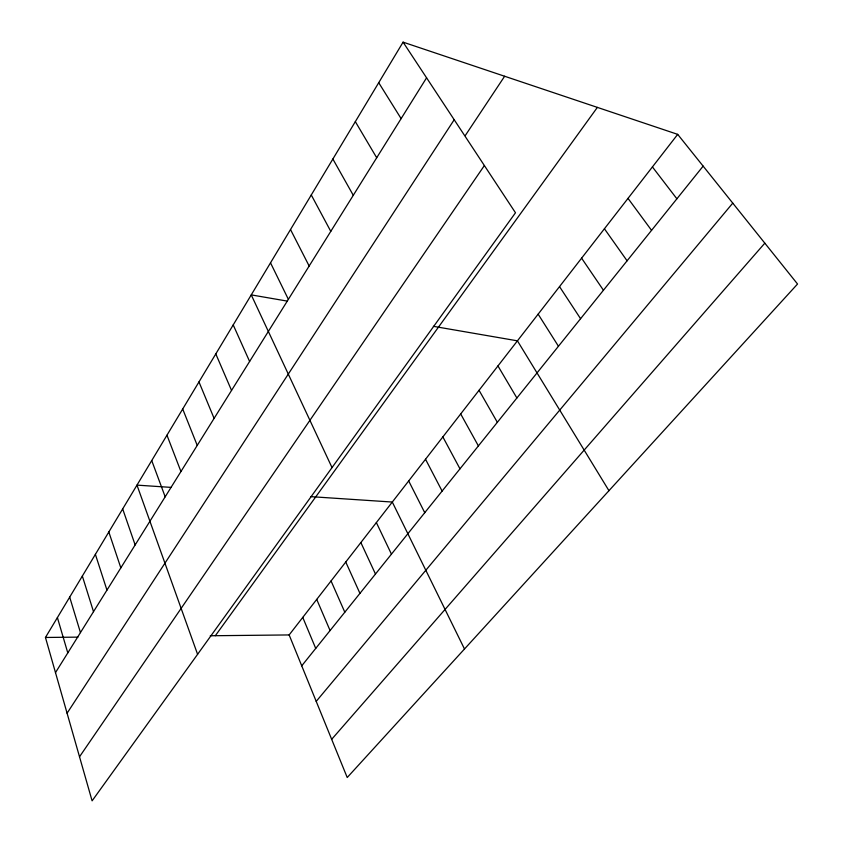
<?xml version="1.0" encoding="UTF-8"?>
<svg xmlns="http://www.w3.org/2000/svg" width="843" height="843" viewBox="0 0 843 843"><rect width="100%" height="100%" fill="white"/><g stroke="black" fill="none" stroke-linecap="round" stroke-linejoin="round"><path stroke-width="1.26" d="M403.08 42.15L515.484 212.773L92.098 800.85L45.459 637.466L403.08 42.15L677.698 134.364L797.541 284.017L347.221 777.509L289.149 634.937L677.698 134.364M55.49 672.609L426.579 77.819M67.082 713.22L454.198 119.738M465.199 135.67L504.641 76.249M79.516 756.782L484.377 165.544M215.344 635.706L597.371 107.398M301.731 665.833L703.136 166.134M316.209 701.376L732.767 203.131M331.668 739.322L764.822 243.163M45.459 637.466L77.935 637.129M210.255 635.759L289.149 634.937M171.277 487.402L136.977 485.125L197.589 654.326M310.593 496.632L392.301 502.049L464.493 648.994M287.389 301.13L251.256 294.892L332.026 467.602M433.397 326.325L517.433 340.835L608.952 490.689M652.419 166.925L676.887 198.8M628.014 198.379L651.555 230.339M604.42 228.769L627.087 260.803M581.596 258.169L603.44 290.245M559.52 286.62L580.574 318.707M538.14 314.154L558.445 346.252M378.718 82.709L401.12 118.631M355.335 121.634L376.705 157.757M497.95 365.936L516.885 397.991M479.045 390.298L497.349 422.311M332.869 159.021L353.28 195.302M460.689 413.945L478.392 445.915M442.86 436.916L459.983 468.824M311.278 194.965L330.783 231.361M425.525 459.245L442.111 491.079M290.508 229.538L309.16 266.019M408.686 480.942L424.746 512.692M270.519 262.826L288.369 299.349M376.368 522.576L391.447 554.146M360.857 542.555L375.472 574.03M345.756 562.007L359.94 593.377M233.216 324.913L249.612 361.457M331.057 580.953L344.808 612.208M215.797 353.902L231.54 390.425M316.726 599.415L330.077 630.553M302.763 617.403L315.725 648.415M198.969 381.921L214.101 418.391M182.699 409.003L197.241 445.41M166.967 435.209L180.939 471.532M151.729 460.563L165.175 496.801M122.678 508.919L135.143 544.926M108.821 531.986L120.834 567.866M95.385 554.357L106.956 590.1M82.351 576.064L93.51 611.67M69.695 597.129L80.454 632.587M57.398 617.592L67.788 652.893"/></g></svg>
